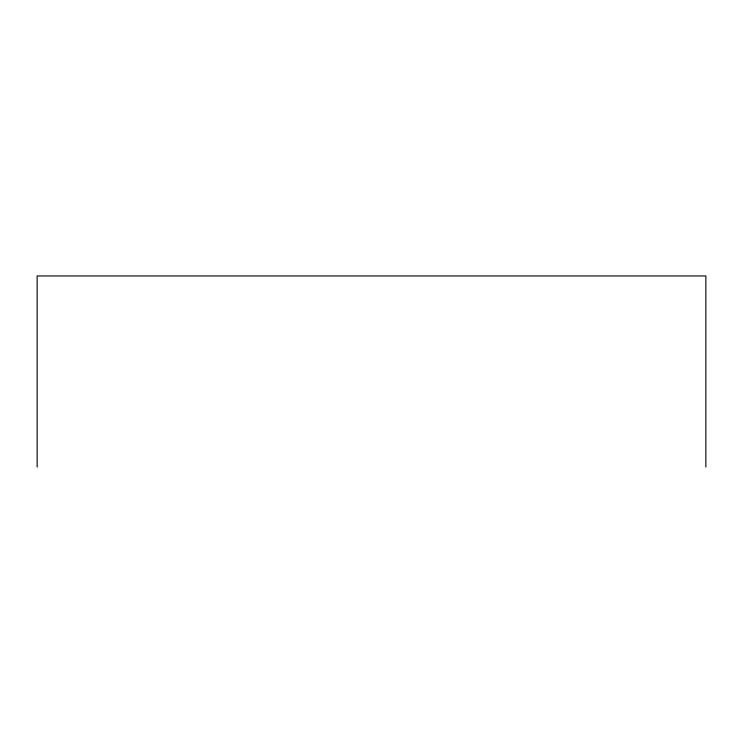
<?xml version="1.0" encoding="UTF-8"?>
<svg xmlns="http://www.w3.org/2000/svg" width="743" height="743" viewBox="0 0 743 743"><rect width="100%" height="100%" fill="white"/><g stroke="black" fill="none" stroke-linecap="round" stroke-linejoin="round"><path stroke-width="1.11" d="M705.85 467.05L705.85 275.95L37.15 275.95L37.15 467.05"/></g></svg>
